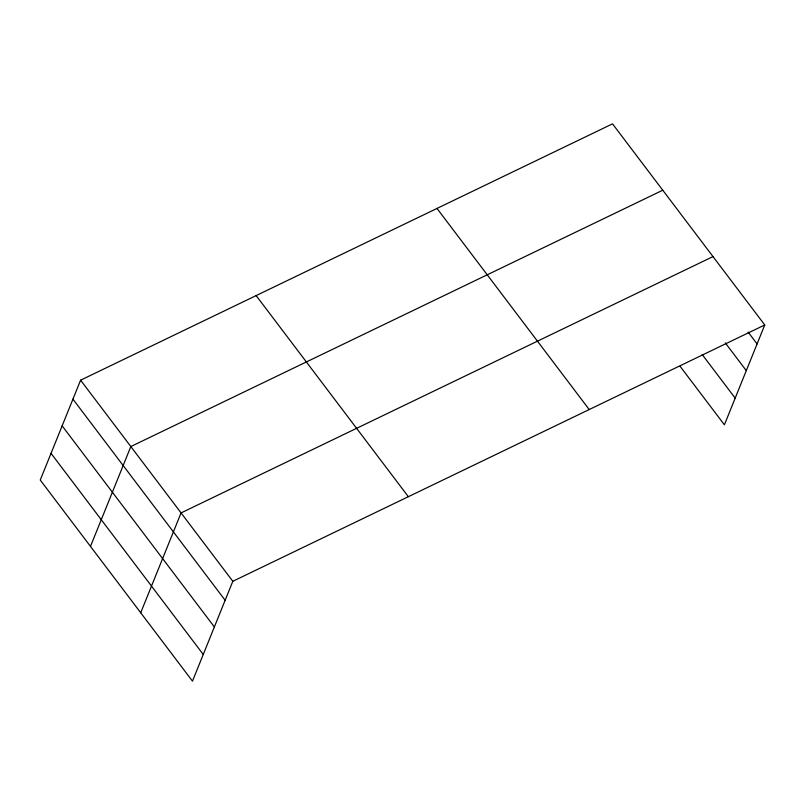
<?xml version="1.0" encoding="UTF-8"?>
<svg xmlns="http://www.w3.org/2000/svg" width="805" height="805" viewBox="0 0 805 805"><rect width="100%" height="100%" fill="white"/><g stroke="black" fill="none" stroke-linecap="round" stroke-linejoin="round"><path stroke-width="1.21" d="M80.601 380.181L40.25 480.042L192.476 681.151L232.816 581.29L764.75 324.958L612.525 123.849L80.601 380.181L232.816 581.29M90.482 546.404L130.833 446.544L662.767 190.211M140.714 612.776L181.065 512.916L712.999 256.584M764.75 324.958L724.399 424.819L680.144 366.356M748.087 332.042L757.082 343.936M725.295 342.88L746.295 370.622M702.181 354.522L735.186 398.133M436.994 208.435L589.21 409.544M256.131 295.586L408.356 496.705M72.933 399.159L225.148 600.268M62.146 425.845L214.361 626.954M51.037 453.346L203.252 654.465"/></g></svg>
